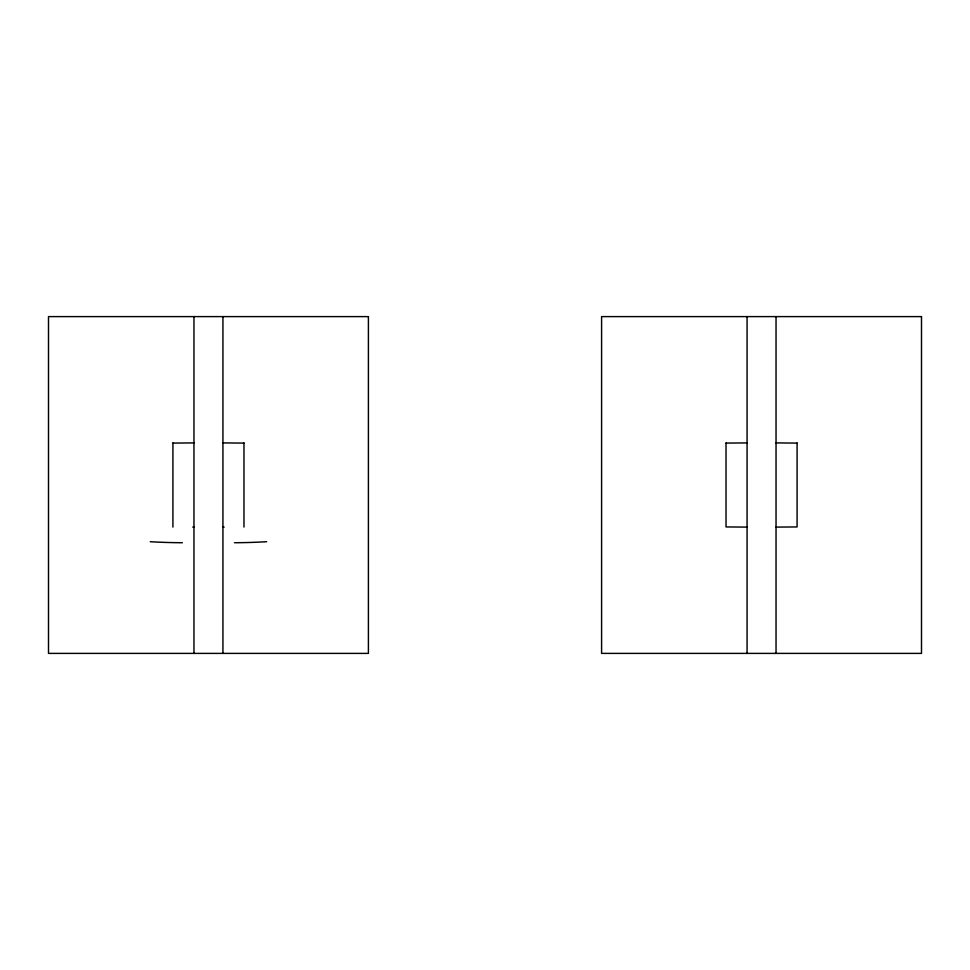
<?xml version="1.0" encoding="UTF-8"?>
<svg xmlns="http://www.w3.org/2000/svg" width="970" height="970" viewBox="0 0 970 970"><rect width="100%" height="100%" fill="white"/><g stroke="black" fill="none" stroke-linecap="round" stroke-linejoin="round"><path stroke-width="1.45" d="M172.915 443.096L193.964 442.902M726.021 443.096L747.07 442.902M222.93 527.098L224.155 527.098M747.07 527.098L726.021 526.94L726.021 442.963M193.964 527.098L192.739 527.098M776.036 527.098L797.085 526.94L797.085 442.963M222.93 442.902L243.979 443.096M776.036 442.902L797.085 443.096M776.036 316.608L776.036 653.392M747.07 316.608L747.07 653.392M243.979 442.902L243.979 527.098M222.93 316.608L222.93 653.392M193.964 316.608L193.964 653.392M172.915 442.902L172.915 527.098M182.408 542.727A157.977 38.194 -2.1 0 1 150.265 541.709M266.641 541.709A157.977 38.194 2.1 0 1 234.498 542.727M368.406 316.608L48.5 316.608L48.5 653.392L368.406 653.392L368.406 316.608M921.5 316.608L601.594 316.608L601.594 653.392L921.5 653.392L921.5 316.608"/></g></svg>
